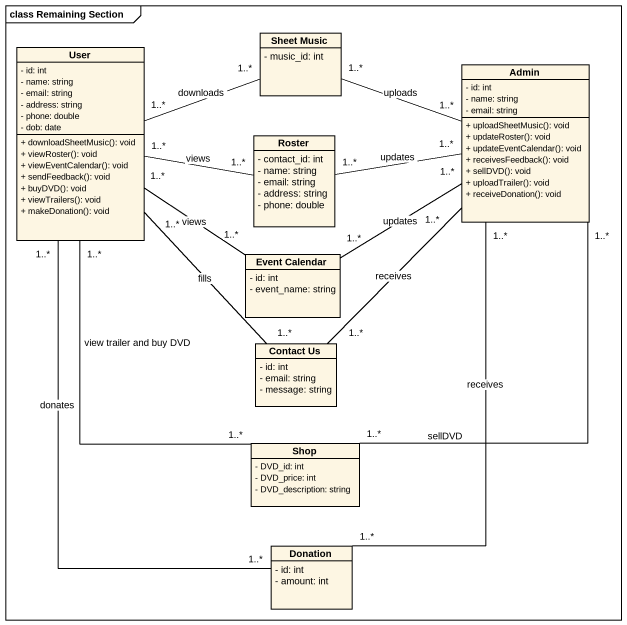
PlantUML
@startuml
mainframe class Remaining Section
hide circle
hide empty members
skinparam classAttributeIconSize 0
class User {
  - id: int
  - name: string
  - email: string
  - address: string
  - phone: double
  - dob: date
  + downloadSheetMusic(): void
  + viewRoster(): void
  + viewEventCalendar(): void
  + sendFeedback(): void
  + buyDVD(): void
  + viewTrailers(): void
  + makeDonation(): void
}
class "Sheet Music" as Sheet_Music {
  - music_id: int
}
class Admin {
  - id: int
  - name: string
  - email: string
  + uploadSheetMusic(): void
  + updateRoster(): void
  + updateEventCalendar(): void
  + receivesFeedback(): void
  + sellDVD(): void
  + uploadTrailer(): void
  + receiveDonation(): void
}
class Roster {
  - contact_id: int
  - name: string
  - email: string
  - address: string
  - phone: double
}
class "Event Calendar" as Event_Calendar {
  - id: int
  - event_name: string
}
class "Contact Us" as Contact_Us {
  - id: int
  - email: string
  - message: string
}
class Shop {
  - DVD_id: int
  - DVD_price: int
  - DVD_description: string
}
class Donation {
  - id: int
  - amount: int
}
User "1..*" -right- "1..*" Sheet_Music : downloads
User "1..*" -right- "1..*" Roster : views
User "1..*" -- "1..*" Event_Calendar : views
User "1..*" -- "1..*" Contact_Us : fills
User "1..*" -- "1..*" Shop : view trailer and buy DVD
User "1..*" -- "1..*" Donation : donates
Admin "1..*" -left- "1..*" Sheet_Music : uploads
Admin "1..*" -left- "1..*" Roster : updates
Admin "1..*" -- "1..*" Contact_Us : receives
Admin "1..*" -- "1..*" Shop : sellDVD
Event_Calendar "1..*" -up- "1..*" Admin : updates
Donation "1..*" -up- "1..*" Admin : receives
@enduml
